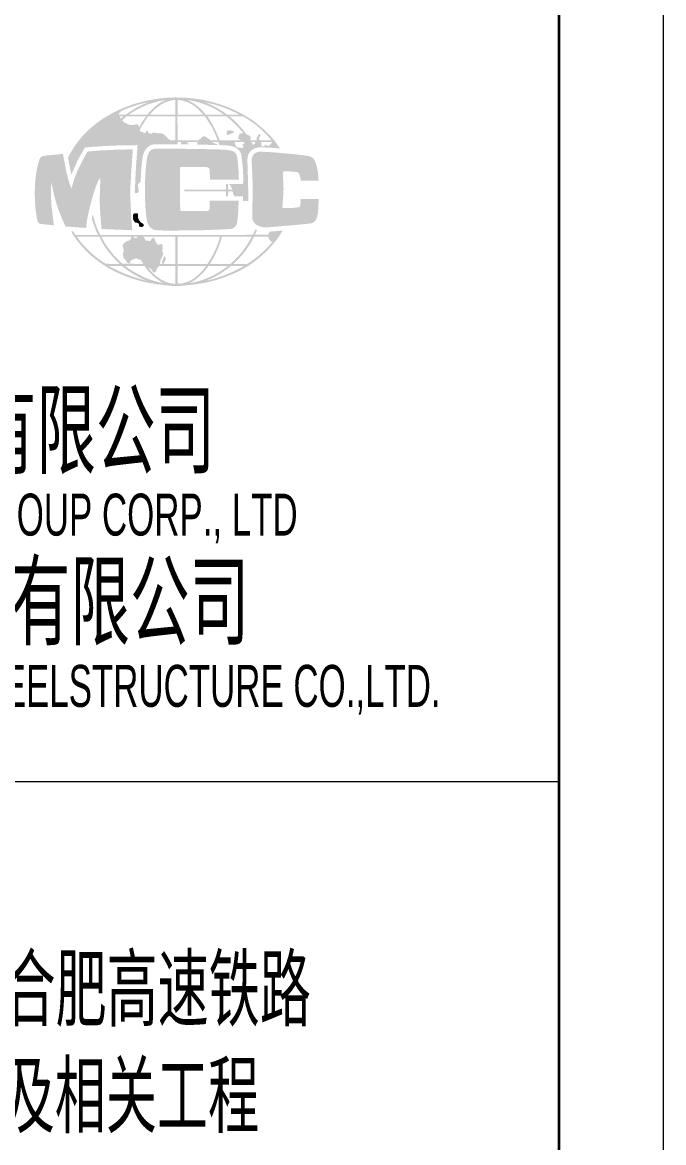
# Model space of a CAD drawing. Header units: millimetres. Extents: x 96 to 23960, y 200 to 17000.
# Drawn here: x 22737 to 23960, y 6149 to 8285 of the extents above; entities that cross this region are included whole.
import ezdxf

# ---------------------------------------------------------------- set-up
doc = ezdxf.new("R2010")
doc.units = ezdxf.units.MM
doc.linetypes.add('XKITLINE00', pattern=[0])
doc.layers.add('DrawingSheet', color=5, linetype='Continuous', lineweight=0)
doc.layers.add('OtherObjectType', color=1, linetype='Continuous', lineweight=0)
doc.styles.add('$TD_AUDIT_GENERATED_(14A)', font='ARIAL.TTF')

# ---------------------------------------------------------------- blocks, each defined once
blk = doc.blocks.new('*A5')
at = {"layer": 'DrawingSheet', "color": 5, "linetype": 'XKITLINE00', "lineweight": 0}
blk.add_line((23960, 200), (23960, 17000), dxfattribs=at)
blk = doc.blocks.new('*A7')
at = {"layer": 'OtherObjectType'}
for color, points in [(7, [(23077, 8115), (23076.1, 8115.9), (23075.2, 8116.8), (23074.3, 8117.7), (23073.4, 8118.6), (23072.4, 8119.5), (23071.4, 8120.4), (23070.5, 8121.2), (23069.5, 8122.1), (23068.5, 8122.9), (23066.6, 8124.5), (23065.7, 8125.2), (23064.7, 8125.9), (23063.8, 8126.6), (23062.8, 8127.3), (23061.9, 8127.9), (23060.9, 8128.5), (23059.9, 8129.1), (23058.8, 8129.7), (23057.8, 8130.3), (23056.8, 8130.8), (23055.7, 8131.3), (23054.7, 8131.8), (23053.6, 8132.3), (23052.6, 8132.8), (23051.5, 8133.2), (23050.4, 8133.6), (23049.3, 8134), (23048.2, 8134.4), (23047.1, 8134.8), (23045.9, 8135.1), (23044.8, 8135.4), (23043.7, 8135.7), (23042.5, 8135.9), (23041.4, 8136.2), (23040.3, 8136.4), (23039.1, 8136.6), (23038, 8136.7), (23036.8, 8136.9), (23035.6, 8137), (23034.5, 8137.1), (23033.3, 8137.1), (23111.2, 8120.4), (23113.4, 8119.1), (23115.5, 8117.8), (23117.5, 8116.5), (23119.6, 8115.1), (23121.7, 8113.7), (23123.7, 8112.2), (23125.7, 8110.8), (23127.7, 8109.3), (23151.2, 8109.3), (23158.1, 8105.8), (23132.6, 8105.9), (23133.9, 8104.7), (23135.3, 8103.6), (23136.6, 8102.4), (23137.9, 8101.2), (23139.2, 8100.1), (23140.4, 8098.9), (23141.7, 8097.7), (23143, 8096.5), (23144.2, 8095.2), (23145.5, 8094), (23146.7, 8092.8), (23147.9, 8091.5), (23149.2, 8090.3), (23150.4, 8089), (23151.6, 8087.7), (23152.8, 8086.4), (23154.4, 8084.6), (23155.9, 8082.8), (23157.5, 8081), (23159, 8079.1), (23160.5, 8077.2), (23162, 8075.3), (23163.5, 8073.4), (23164.9, 8071.5), (23160.1, 8056.8), (23141.2, 8056.8), (23143, 8053.9), (23144.2, 8050.2), (23145.3, 8048.4), (23146.7, 8047.2), (23148.9, 8046.7), (23153.4, 8046), (23146.3, 8045), (23142.9, 8046.9), (23138.9, 8048.5), (23133, 8050.1), (23127.1, 8050.6), (23122.9, 8050.9), (23117.5, 8051.1), (23112.9, 8051.2), (23111.1, 8056.8), (23099.5, 8056.8), (23100.3, 8056.1), (23101.8, 8055.3), (23103, 8054.8), (23104.4, 8054.3), (23110.1, 8051.8), (23111.7, 8051.3), (23101.9, 8051.5), (23070.9, 8052.1), (23070.9, 8054.3), (23071.1, 8055.8), (23071.5, 8056.8), (23050.7, 8056.8), (23052.2, 8055.7), (23053.9, 8054.1), (23054.9, 8052.5), (23037.9, 8052.6), (23038.8, 8053.3), (23039.4, 8054.3), (23040, 8056.8), (23033.3, 8056.8), (23033.4, 8052.6), (22991.9, 8052.6), (22988.4, 8052.5), (22985.2, 8052.1), (22982, 8051), (22979, 8049.2), (22975.5, 8046.3), (22972.9, 8043.5), (22970, 8039.2), (22967.4, 8032), (22966, 8023.5), (22964.5, 8010.7), (22963.4, 7995.4), (22962.9, 7980.7), (22960.3, 7979.1), (22958.6, 7977.6), (22957.4, 7975.9), (22957.7, 7972.1), (22958.6, 7968.8), (22959, 7965.1), (22958.8, 7961.7), (22958.1, 7960.5), (22956.4, 7959.9), (22954.5, 7959.5), (22953, 7959.1), (22951.6, 7960.7), (22954, 8010), (22957, 8051.1), (22960, 8084.8), (22965, 8094), (22968.1, 8099), (22972.7, 8105.5), (22972.9, 8105.8), (22970.1, 8105.9), (22962.2, 8105.8), (22954, 8105.9), (22940, 8105.8), (22935.8, 8105.8), (22934.7, 8109.2), (22936.8, 8110.8), (22941.2, 8114), (22945.3, 8116.7), (22950.6, 8120), (22956.3, 8123.4), (22961.8, 8126.2), (22966.5, 8128.4), (22973.8, 8131.4), (22978.2, 8133), (22974.7, 8132.3), (22970.4, 8131.4), (22965, 8130.1), (22956, 8127.6), (22946.1, 8124.4), (22939.9, 8122), (22935.5, 8120.4), (22929.3, 8117.8), (22926.3, 8120.5), (22937.2, 8124.9), (22945.8, 8128.1), (22955.8, 8131.3), (22963.9, 8133.4), (22972.5, 8135.5), (22980.8, 8137.2), (22992, 8139.1), (23001.9, 8140.4), (23013.4, 8141.4), (23021, 8141.9), (23029, 8142), (23036.4, 8141.9), (23045, 8141.8), (23056.4, 8140.9), (23065.2, 8139.9), (23074.4, 8138.6), (23081.6, 8137.4), (23084.5, 8133), (23086.2, 8132.4), (23088, 8131.7), (23089.7, 8131.1), (23091.4, 8130.4), (23093.1, 8129.7), (23094.8, 8128.9), (23096.5, 8128.2), (23098.2, 8127.4), (23099.8, 8126.6), (23101.5, 8125.8), (23103.2, 8124.9), (23104.8, 8124.1), (23106.4, 8123.2), (23108, 8122.3), (23109.6, 8121.4), (23111.2, 8120.4), (23090.4, 8105.8), (23091.6, 8104), (23092.8, 8102.1), (23094, 8100.2), (23095.1, 8098.3), (23096.3, 8096.3), (23097.4, 8094.4), (23098.5, 8092.5), (23099.6, 8090.5), (23100.6, 8088.6), (23101.7, 8086.6), (23102.7, 8084.6), (23103.8, 8082.6), (23104.8, 8080.7), (23105.7, 8078.6), (23106.7, 8076.6), (23107.6, 8074.6), (23108.4, 8072.8), (23109.2, 8071), (23110, 8069.3), (23110.7, 8067.5), (23111.5, 8065.7), (23112.2, 8063.9), (23112.9, 8062.1), (23113.6, 8060.2), (23119, 8060.3), (23132.7, 8060.3), (23143.9, 8060.3), (23146.8, 8060.3), (23149.3, 8060.3), (23151.8, 8060.3), (23154.3, 8060.3), (23151.4, 8061.9), (23149.9, 8063.2), (23148.8, 8065.3), (23149.2, 8066.9), (23150.1, 8068.9), (23150.6, 8070.7), (23151.4, 8072.1), (23152.5, 8073.2), (23154, 8073.8), (23155.4, 8074), (23158.8, 8073.5), (23157.3, 8075.3), (23155.9, 8077.1), (23154.5, 8078.8), (23153, 8080.5), (23151.5, 8082.2), (23150, 8083.9), (23148.5, 8085.5), (23146.9, 8087.2), (23145.7, 8088.4), (23144.5, 8089.7), (23143.3, 8090.9), (23142, 8092.1), (23140.8, 8093.3), (23139.5, 8094.5), (23138.2, 8095.7), (23137, 8096.9), (23135.7, 8098.1), (23134.4, 8099.2), (23133.1, 8100.4), (23131.7, 8101.5), (23130.4, 8102.6), (23129.1, 8103.7), (23127.7, 8104.8), (23126.4, 8105.9), (23090.4, 8105.8), (23126.6, 8075.6), (23126.9, 8076.5), (23127.5, 8077.7), (23128.3, 8078.5), (23129.6, 8079.2), (23130.7, 8079.4), (23132.9, 8079.4), (23136, 8078.7), (23138.4, 8078.1), (23140, 8077.4), (23140.9, 8076.7), (23141.1, 8076.1), (23140.6, 8075.3), (23137.4, 8073.7), (23134.5, 8072.4), (23131.7, 8071.5), (23127.9, 8070.5), (23127.3, 8071.9), (23126.5, 8074.6), (23126.6, 8075.6), (23090.4, 8105.8), (23111.2, 8120.4), (23010.8, 8137.1), (23004.3, 8136.2), (22997.1, 8134.8), (22985.5, 8131.6), (22977.3, 8128.7), (22967.1, 8124.5), (22961.2, 8121.6), (22954.5, 8118.1), (22949.6, 8115.2), (22944.9, 8112.2), (22941, 8109.3), (22975.7, 8109.4), (22978.7, 8113.1), (22982.6, 8117.4), (22987.7, 8122.5), (22994.8, 8128.3), (23000.8, 8132.3), (23006.7, 8135.4), (23010.8, 8137.1), (23111.2, 8120.4), (23051.6, 8137.1), (23052.4, 8136.8), (23053.9, 8136.1), (23055.5, 8135.4), (23057, 8134.7), (23058.4, 8133.9), (23059.9, 8133.1), (23061.4, 8132.3), (23062.8, 8131.4), (23064.2, 8130.5), (23065.6, 8129.6), (23067, 8128.7), (23068.4, 8127.7), (23069.7, 8126.7), (23071, 8125.7), (23072.3, 8124.6), (23073.6, 8123.5), (23075.1, 8122.2), (23076, 8121.4), (23076.8, 8120.6), (23077.7, 8119.7), (23078.5, 8118.9), (23079.3, 8118.1), (23080.1, 8117.2), (23081, 8116.4), (23081.8, 8115.5), (23082.5, 8114.6), (23083.3, 8113.7), (23084.1, 8112.9), (23084.8, 8112), (23085.6, 8111), (23086.3, 8110.1), (23087, 8109.2), (23121.8, 8109.2), (23120.5, 8110.1), (23119.2, 8111), (23117.9, 8111.9), (23116.7, 8112.8), (23115.4, 8113.6), (23114.1, 8114.5), (23112.7, 8115.3), (23110.3, 8116.7), (23108.1, 8118), (23105.9, 8119.3), (23103.7, 8120.5), (23101.4, 8121.6), (23099.1, 8122.8), (23096.8, 8123.9), (23094.5, 8124.9), (23092.2, 8125.9), (23089.9, 8126.9), (23087.5, 8127.9), (23085.1, 8128.8), (23082.8, 8129.6), (23080.4, 8130.5), (23077.9, 8131.2), (23075.5, 8132), (23072.9, 8132.7), (23071.5, 8133.1), (23070.1, 8133.5), (23068.7, 8133.9), (23067.3, 8134.2), (23065.9, 8134.5), (23064.5, 8134.9), (23063.1, 8135.2), (23061.6, 8135.5), (23060.2, 8135.7), (23058.8, 8136), (23057.4, 8136.3), (23055.9, 8136.5), (23054.5, 8136.7), (23053.1, 8136.9), (23051.6, 8137.1), (23111.2, 8120.4), (23029.1, 8105.8), (22976.9, 8105.8), (22971.2, 8097.2), (22965.8, 8088.7), (22963.8, 8085.2), (22961.2, 8079.9), (22961.7, 8078.5), (22963, 8076.8), (22965.6, 8076.3), (22969.8, 8074.6), (22971.9, 8074.3), (22973, 8075.4), (22973.1, 8077.7), (22973.9, 8078.7), (22974.9, 8078.6), (22976.2, 8077.8), (22977.8, 8075), (22978.4, 8074.2), (22979.8, 8073.4), (22981.4, 8073.2), (22983.4, 8073.3), (22984.4, 8073.7), (22985.1, 8074.3), (22986.8, 8075.2), (22989.1, 8075), (22992.5, 8074.2), (22995, 8073.8), (22999.9, 8073.6), (23003.7, 8073.2), (23005.6, 8072.6), (23008, 8071), (23011.2, 8067.3), (23012.9, 8065.6), (23015, 8063.7), (23016.6, 8062.3), (23018.7, 8061), (23020.4, 8060.3), (23029.2, 8060.3), (23029.1, 8105.8), (23111.2, 8120.4), (23033.1, 8105.9), (23033.2, 8060.4), (23073.6, 8060.3), (23074.4, 8061.9), (23075.3, 8062.8), (23077.9, 8062.9), (23078.3, 8064.7), (23078.8, 8065.4), (23080.3, 8066.7), (23081.3, 8067.2), (23083.1, 8067.9), (23085, 8068), (23087.4, 8066.7), (23090.9, 8064.3), (23092.5, 8063.4), (23094.1, 8062.1), (23095.4, 8061), (23096.1, 8060.2), (23109.7, 8060.2), (23109.1, 8061.8), (23108.5, 8063.3), (23107.9, 8064.9), (23107.3, 8066.5), (23106.6, 8068), (23106, 8069.6), (23105.3, 8071.1), (23104.7, 8072.6), (23104, 8074.2), (23103.3, 8075.7), (23102.6, 8077.2), (23101.9, 8078.8), (23101.2, 8080.3), (23100.5, 8081.8), (23099.7, 8083.3), (23099, 8084.8), (23097.4, 8087.5), (23095.8, 8090.1), (23094.1, 8092.8), (23092.4, 8095.4), (23090.7, 8098.1), (23089, 8100.7), (23087.3, 8103.3), (23085.5, 8105.9), (23033.1, 8105.9), (23111.2, 8120.4), (23029.2, 8109.3), (23029.3, 8137.2), (23025.6, 8136.9), (23021.5, 8136.3), (23016.9, 8135.2), (23010.5, 8133), (23002.9, 8129.1), (22996.7, 8125), (22991.4, 8120.8), (22984, 8113.5), (22980.4, 8109.3), (23029.2, 8109.3), (23111.2, 8120.4), (23033.3, 8137.1), (23033.3, 8109.3), (23082.2, 8109.2), (23081.4, 8110.2), (23080.5, 8111.2), (23079.7, 8112.1), (23078.8, 8113.1), (23077.9, 8114)]), (5, [(22776.4, 8030.2), (22783.3, 8031.3), (22814.7, 8034.5), (22820, 8005.7), (22824.9, 7984.9), (22830.9, 7968), (22836.1, 7985.9), (22842.6, 8002.6), (22850.5, 8018.7), (22861.3, 8038.9), (22887.4, 8041), (22911.8, 8042.2), (22947.9, 8043.1), (22945.1, 8003.9), (22943.5, 7974.1), (22943.1, 7951.9), (22944.6, 7921.6), (22945.7, 7903.2), (22946.8, 7888.9), (22888.3, 7891.2), (22887, 7905.4), (22885.8, 7923.7), (22884.9, 7940.3), (22885, 7955.1), (22885.3, 7964.7), (22886, 7986.1), (22886, 7988.9), (22885.2, 7988), (22884.3, 7986.7), (22883.1, 7984.7), (22881.4, 7981.6), (22879.3, 7976.9), (22877, 7970.9), (22873.1, 7959.3), (22870, 7948.5), (22866.7, 7936), (22864.2, 7925.3), (22861.2, 7911), (22859.5, 7900.3), (22858.8, 7893.1), (22819.5, 7896.1), (22813.3, 7910), (22807.4, 7924.9), (22803.1, 7937.1), (22800.3, 7946.7), (22798, 7955.5), (22795.5, 7966.3), (22792.5, 7981.2), (22791.8, 7961.5), (22792, 7950.3), (22792.8, 7937.6), (22794.7, 7919.6), (22797.4, 7898.1), (22784.9, 7899.5), (22778.1, 7900.2), (22771.5, 7900.9), (22769.9, 7901.7), (22769.1, 7902.4), (22767.8, 7903.7), (22766.5, 7905.6), (22764.5, 7914.9), (22763, 7924.9), (22761.9, 7934.5), (22761.3, 7946.6), (22761, 7955.9), (22761.1, 7964.8), (22761.2, 7969.8), (22761.5, 7976.3), (22761.9, 7982.1), (22762.5, 7988.1), (22762.9, 7991.3), (22763.6, 7997), (22764.3, 8001.3), (22765, 8005), (22766.3, 8011), (22767.1, 8014.5), (22768.1, 8018), (22769.8, 8023.7), (22771.7, 8027.3), (22774, 8029.1)]), (5, [(23094.8, 7994.9), (23094.6, 8000.9), (23094.3, 8004.2), (23093.9, 8005.5), (23093.2, 8006.6), (23092.4, 8007.5), (23091.3, 8008.3), (23090, 8008.8), (23088.4, 8009.2), (23086.4, 8009.3), (23072.2, 8009.3), (23038.3, 8009.3), (23037.8, 7999.1), (23037.6, 7956.6), (23037.9, 7941.2), (23038.5, 7925.8), (23046.3, 7925.7), (23059.5, 7925.6), (23080, 7925.6), (23087.6, 7925.7), (23091.5, 7925.9), (23093.1, 7927), (23094, 7928.5), (23094.5, 7934.8), (23094.6, 7945.2), (23149.7, 7945.3), (23149, 7925.7), (23148.1, 7914.2), (23147.3, 7906.6), (23146.2, 7900.3), (23144.4, 7897), (23141.9, 7894.3), (23138.5, 7892.2), (23135, 7891.2), (23109.8, 7890), (23080.2, 7888.9), (23056.3, 7888.6), (23015.1, 7888.1), (22992.2, 7888.7), (22986.9, 7890.3), (22983.4, 7892.4), (22980, 7895.5), (22978, 7898.5), (22976.2, 7901.8), (22975, 7906.5), (22973.2, 7919.2), (22971.8, 7935), (22971, 7953.6), (22971, 7973.4), (22971.8, 7992.1), (22972.2, 8000.6), (22972.8, 8008), (22973.8, 8017.6), (22974.6, 8023.7), (22975.1, 8026.5), (22975.9, 8030.2), (22976.6, 8032.7), (22977.5, 8035.1), (22978.8, 8037.4), (22980.3, 8039.4), (22982, 8041.1), (22984.1, 8042.4), (22986.5, 8043.5), (22989.5, 8044.2), (23012.3, 8044.3), (23041.4, 8044.2), (23072.3, 8043.7), (23102.5, 8043.2), (23123.2, 8042.5), (23131.2, 8041.8), (23137, 8040.2), (23140.4, 8038.5), (23143.1, 8036.6), (23145.4, 8033.8), (23146.7, 8030.6), (23148.8, 8011.8), (23150, 7994.6), (23150.1, 7985.6), (23116.3, 7985.6), (23094.9, 7985.6)]), (7, [(23166.9, 8007.4), (23168.4, 7947.8), (23168, 7944.9), (23158.2, 7977.2), (23158.6, 7986.6), (23158.4, 7994.8), (23157.8, 8004.6), (23157.4, 8010.4), (23156.7, 8018), (23155, 8031.6), (23166.9, 8029.3), (23166.3, 8021.2)]), (5, [(23266.8, 7992), (23265.6, 7995.3), (23264, 7997.8), (23263, 7998.9), (23261.5, 7999.6), (23260.1, 7999.9), (23254.3, 8000.5), (23246.2, 8001), (23237.5, 8001.1), (23235.4, 8000.8), (23234.5, 7999.9), (23233.8, 7998.6), (23234.9, 7980.8), (23235.3, 7967.3), (23234.9, 7956.3), (23233.4, 7936.4), (23233.2, 7932.6), (23233.6, 7931.5), (23235.4, 7931.1), (23237.4, 7931.2), (23253.1, 7931.5), (23263.1, 7932.5), (23265.7, 7933.6), (23266.8, 7934.9), (23267.3, 7936.3), (23267.6, 7938.8), (23268.1, 7948.3), (23302.1, 7948.2), (23302, 7938.1), (23301.6, 7930.1), (23300.7, 7920.9), (23299.8, 7916.6), (23298.2, 7911.3), (23295.6, 7906.6), (23292.7, 7904.2), (23289.3, 7902.1), (23265.4, 7899.5), (23209.9, 7894.8), (23199, 7894.2), (23195.5, 7894.5), (23190.3, 7896.1), (23183.9, 7899), (23180, 7902.3), (23176.9, 7906.5), (23175.9, 7909.6), (23175.6, 7913), (23176.2, 7945.4), (23176.4, 7973.2), (23176, 7990.9), (23175.2, 8007.2), (23174.6, 8018.9), (23174.7, 8025.2), (23175.7, 8029.1), (23177, 8031.8), (23179.1, 8034.2), (23181.8, 8036.2), (23184.7, 8037.5), (23187.8, 8038.3), (23191.2, 8038.6), (23195.7, 8038.5), (23213.4, 8037.6), (23237.2, 8035.5), (23258.6, 8033.6), (23272.8, 8031.8), (23283.5, 8030.3), (23289.2, 8028.1), (23293.2, 8024.6), (23296.9, 8016.6), (23298.8, 8010.6), (23300.6, 8000.8), (23301.4, 7993.6), (23301.8, 7988.3), (23302, 7983), (23268.1, 7983.7), (23267.8, 7986.4)]), (7, [(23125.8, 7966.3), (23125.6, 7977.2), (23129.4, 7977.2), (23129.8, 7966.3), (23129.7, 7953.6), (23125.7, 7953.5), (23125.8, 7962.9), (23046, 7963), (23046, 7966.3)]), (7, [(23129.8, 7962.8), (23129.8, 7966.3), (23137.5, 7966.3), (23137.4, 7967.4), (23137.2, 7968.3), (23135.4, 7971.2), (23134.6, 7973), (23133.2, 7974.8), (23132.3, 7975.6), (23131.2, 7976.4), (23129.7, 7977.2), (23132.5, 7977.2), (23158.2, 7977.2), (23168, 7944.9), (23162.9, 7944.7), (23158.2, 7944.6), (23158.3, 7953.7), (23142.3, 7953.5), (23140.5, 7955.6), (23139.7, 7956.8), (23139, 7958.2), (23138.9, 7960.2), (23138.5, 7962.8)]), (7, [(22881.6, 7879.8), (22881.1, 7881.3), (22879.1, 7885.2), (22876.4, 7891.4), (22874.7, 7896.5), (22872.8, 7901.8), (22870.6, 7908.8), (22870.1, 7910.4), (22870.1, 7912.1), (22870.9, 7917.2), (22871.4, 7917.7), (22872.2, 7917.4), (22872.8, 7915), (22873.4, 7912.5), (22874.1, 7910.1), (22874.8, 7907.7), (22875.5, 7905.3), (22876.2, 7902.9), (22877, 7900.5), (22877.9, 7898.2), (22878.7, 7895.8), (22879.7, 7893.5), (22880.6, 7891.1), (22881.6, 7888.8), (22882.6, 7886.5), (22883.7, 7884.3), (22884.7, 7882), (22885.9, 7879.8), (22888, 7876.4), (22888.9, 7874.6), (22889.8, 7872.8), (22890.8, 7871), (22891.8, 7869.2), (22892.8, 7867.4), (22893.8, 7865.6), (22894.9, 7863.9), (22896, 7862.2), (22897.1, 7860.5), (22898.3, 7858.8), (22899.4, 7857.1), (22900.6, 7855.4), (22901.8, 7853.8), (22903.1, 7852.2), (22904.3, 7850.6), (22905.6, 7849), (22923.6, 7824.4), (22922.5, 7825.3), (22921.4, 7826.2), (22920.4, 7827.2), (22919.4, 7828.1), (22918.3, 7829.1), (22917.3, 7830), (22916.3, 7831), (22915.3, 7832), (22914.3, 7833), (22913.4, 7834), (22912.4, 7835.1), (22911.5, 7836.1), (22910.6, 7837.2), (22909.6, 7838.2), (22908.7, 7839.3), (22907.8, 7840.4), (22906.9, 7841.4), (22906, 7842.4), (22905.2, 7843.4), (22904.3, 7844.5), (22903.4, 7845.5), (22902.6, 7846.6), (22901.7, 7847.6), (22900.9, 7848.7), (22900.1, 7849.7), (22899.2, 7850.8), (22898.4, 7851.9), (22897.7, 7853), (22896.9, 7854.1), (22896.1, 7855.2), (22895.3, 7856.4), (22894.6, 7857.5), (22893.9, 7858.6), (22893.1, 7859.8), (22892.4, 7860.9), (22891.7, 7862.1), (22891, 7863.2), (22890.3, 7864.4), (22889.7, 7865.6), (22889, 7866.8), (22888.4, 7868), (22887.7, 7869.2), (22887.1, 7870.4), (22886.5, 7871.6), (22885.9, 7872.8), (22885.3, 7874), (22884.8, 7875.2), (22884.2, 7876.5), (22841.4, 7876.3), (22842.8, 7874.3), (22844.3, 7872.2), (22845.8, 7870.2), (22847.3, 7868.2), (22848.9, 7866.2), (22850.5, 7864.3), (22852.1, 7862.4), (22853.8, 7860.5), (22855.5, 7858.6), (22857.2, 7856.7), (22858.9, 7854.9), (22860.7, 7853.1), (22862.5, 7851.4), (22864.3, 7849.6), (22866.1, 7847.9), (22868, 7846.3), (22869.7, 7844.8), (22871.3, 7843.3), (22873, 7841.8), (22874.7, 7840.4), (22876.5, 7838.9), (22878.2, 7837.5), (22880, 7836.2), (22881.7, 7834.8), (22883.5, 7833.5), (22885.4, 7832.2), (22887.2, 7830.9), (22889, 7829.7), (22890.9, 7828.4), (22892.8, 7827.2), (22894.7, 7826), (22896.6, 7824.9), (22879, 7832), (22878, 7832.7), (22876, 7834.2), (22874.1, 7835.8), (22872.2, 7837.3), (22870.3, 7838.9), (22868.5, 7840.5), (22866.6, 7842.2), (22864.8, 7843.8), (22863, 7845.5), (22861.2, 7847.3), (22859.3, 7849.1), (22857.5, 7850.9), (22855.8, 7852.8), (22854, 7854.7), (22852.3, 7856.6), (22850.6, 7858.5), (22848.2, 7861.2), (22846.7, 7863), (22845.2, 7864.8), (22843.8, 7866.6), (22842.3, 7868.4), (22840.9, 7870.3), (22839.6, 7872.2), (22838.3, 7874.1), (22837.2, 7875.6), (22836.1, 7877.1), (22835.1, 7878.7), (22834.1, 7880.2), (22833.2, 7881.8), (22832.2, 7883.4), (22831.3, 7885), (22830.4, 7886.6), (22830.5, 7886.8), (22834.1, 7886.5), (22834.7, 7885.9), (22838.8, 7879.9)]), (7, [(22951.7, 7921), (22953.4, 7921.3), (22956.3, 7921.3), (22957, 7921), (22957.5, 7920.2), (22957.7, 7918.2), (22957.9, 7916.3), (22957.9, 7913.2), (22958.3, 7911.6), (22959.4, 7908.9), (22962.8, 7904.1), (22964.5, 7902.9), (22966.3, 7902.1), (22968, 7900.6), (22969, 7898.7), (22968.4, 7897), (22967.6, 7896.1), (22966.6, 7895.5), (22965.5, 7895.2), (22963.7, 7895.2), (22961.5, 7895.5), (22960.2, 7896.1), (22959.6, 7896.9), (22959.4, 7897.9), (22959.5, 7900.6), (22959.1, 7901.4), (22958.5, 7902.2), (22955.7, 7903.1), (22953.8, 7903.3), (22952.4, 7903.7), (22951.1, 7905.3), (22949.9, 7906.9), (22949.1, 7908.2), (22948.6, 7909.9), (22948.4, 7912.1), (22948.1, 7914.4), (22948, 7916.7), (22948.4, 7918.3), (22949.1, 7919.6), (22950.5, 7920.6)]), (7, [(23109.9, 7863.1), (23110.5, 7864.8), (23111.1, 7866.4), (23111.6, 7868.1), (23112.2, 7869.8), (23112.7, 7871.5), (23113.2, 7873.2), (23113.6, 7874.9), (23114.1, 7876.6), (23033.2, 7876.3), (23033.3, 7824.7), (23090.2, 7824.7), (23217.1, 7864.5), (23216.3, 7863.4), (23214.5, 7861.3), (23212.7, 7859.2), (23210.8, 7857.2), (23208.9, 7855.1), (23207, 7853.1), (23205.1, 7851.1), (23203.2, 7849.2), (23201.2, 7847.2), (23199.2, 7845.3), (23197.2, 7843.5), (23195.2, 7841.6), (23193.1, 7839.8), (23191, 7838), (23188.9, 7836.2), (23186.8, 7834.4), (23184.5, 7832.6), (23183.2, 7831.6), (23182, 7830.7), (23180.7, 7829.7), (23179.4, 7828.8), (23178.2, 7827.8), (23176.9, 7826.9), (23175.6, 7826), (23174.3, 7825.1), (23173, 7824.2), (23171.7, 7823.3), (23170.4, 7822.5), (23169.1, 7821.6), (23167.8, 7820.8), (23166.4, 7819.9), (23165.1, 7819.1), (23163.7, 7818.3), (23162.4, 7817.5), (23161, 7816.7), (23159.7, 7815.9), (23158.3, 7815.1), (23156.9, 7814.4), (23155.5, 7813.6), (23154.1, 7812.9), (23152.8, 7812.2), (23151.4, 7811.4), (23149.9, 7810.7), (23148.5, 7810), (23147.1, 7809.4), (23145.7, 7808.7), (23144.3, 7808), (23142.8, 7807.4), (23140.5, 7806.4), (23138.2, 7805.4), (23135.9, 7804.4), (23133.6, 7803.5), (23131.3, 7802.5), (23128.9, 7801.6), (23126.6, 7800.7), (23124.2, 7799.8), (23121.4, 7798.8), (23118.6, 7797.8), (23115.8, 7796.8), (23112.9, 7795.9), (23110.1, 7795), (23107.2, 7794.1), (23104.3, 7793.3), (23101.4, 7792.5), (23098.5, 7791.7), (23095.6, 7791), (23092.7, 7790.3), (23089.8, 7789.7), (23086.8, 7789.1), (23083.9, 7788.5), (23080.9, 7788), (23078, 7787.5), (23076.6, 7787.2), (23075.1, 7786.9), (23073.7, 7786.7), (23072.2, 7786.4), (23070.7, 7786.2), (23069.3, 7786), (23067.8, 7785.8), (23066.4, 7785.6), (23064.9, 7785.4), (23063.4, 7785.2), (23062, 7785.1), (23060.5, 7784.9), (23059, 7784.8), (23057.6, 7784.7), (23056.1, 7784.6), (23054.6, 7784.5), (23052.5, 7784.1), (23050.4, 7783.8), (23048.3, 7783.5), (23046.2, 7783.2), (23044.1, 7783), (23042, 7782.9), (23039.9, 7782.8), (23037.7, 7782.7), (23035.9, 7782.6), (23034, 7782.6), (23032.1, 7782.5), (23030.2, 7782.5), (23028.3, 7782.5), (23026.5, 7782.6), (23024.6, 7782.7), (23022.7, 7782.8), (23020.8, 7782.9), (23018.9, 7783), (23017.1, 7783.2), (23015.2, 7783.4), (23013.3, 7783.7), (23011.5, 7783.9), (23009.6, 7784.2), (23007.7, 7784.5), (23029.2, 7787.2), (23029.2, 7820.6), (22997.8, 7820.6), (22999.6, 7824.7), (23004, 7824.7), (23003.7, 7828.3), (23004, 7829.8), (23004.6, 7831.3), (23005.9, 7833.6), (23006.5, 7835.3), (23006.9, 7836.9), (23007.4, 7838.3), (23007.9, 7839.2), (23008.3, 7839.6), (23008.8, 7839.5), (23009.4, 7838.6), (23010.1, 7836.7), (23011, 7835.3), (23011, 7834.4), (23010.7, 7833.3), (23009.7, 7831.2), (23008.2, 7829.3), (23007.2, 7827.1), (23006.5, 7824.7), (23029.3, 7824.7), (23029.2, 7876.5), (22968, 7876.5), (22967.7, 7876.9), (22959.1, 7876.5), (22888, 7876.4), (22885.9, 7879.8), (23176.8, 7880.1), (23181.8, 7890.7), (23184.7, 7888.7), (23180.7, 7880.2), (23205.5, 7880.1), (23209.3, 7886.3), (23233.3, 7888.1), (23232.5, 7886.5), (23231.6, 7884.9), (23230.7, 7883.4), (23229.8, 7881.8), (23228.8, 7880.3), (23227.9, 7878.8), (23226.9, 7877.3), (23225.9, 7875.8), (23224.8, 7874.4), (23223.8, 7872.9), (23222.7, 7871.5), (23221.7, 7870), (23220.6, 7868.6), (23219.4, 7867.2), (23218.3, 7865.8), (23217.1, 7864.5), (23135.3, 7820.7), (23133.9, 7819.6), (23132.6, 7818.5), (23131.2, 7817.5), (23129.9, 7816.4), (23128.5, 7815.4), (23127.1, 7814.4), (23125.7, 7813.4), (23124.3, 7812.4), (23122.9, 7811.4), (23121.5, 7810.4), (23120.1, 7809.5), (23118.6, 7808.5), (23117.2, 7807.6), (23115.7, 7806.7), (23114.3, 7805.8), (23112.8, 7804.9), (23111.3, 7804), (23109.8, 7803.2), (23108.4, 7802.3), (23106.9, 7801.5), (23105.3, 7800.7), (23103.8, 7799.9), (23102.3, 7799.1), (23100.8, 7798.3), (23099.2, 7797.6), (23097.7, 7796.8), (23096.2, 7796.1), (23094.6, 7795.4), (23093, 7794.7), (23091.5, 7794), (23089.9, 7793.3), (23088.3, 7792.6), (23090.7, 7793.2), (23093, 7793.8), (23095.3, 7794.4), (23097.7, 7795), (23100, 7795.6), (23102.3, 7796.3), (23104.6, 7797), (23106.9, 7797.7), (23109.2, 7798.4), (23111.5, 7799.2), (23113.8, 7799.9), (23116.1, 7800.7), (23118.3, 7801.5), (23120.6, 7802.3), (23122.8, 7803.2), (23125.1, 7804), (23127.3, 7804.9), (23129.6, 7805.8), (23131.8, 7806.8), (23134, 7807.7), (23136.2, 7808.7), (23138.4, 7809.7), (23140.6, 7810.7), (23142.8, 7811.7), (23145, 7812.7), (23147.1, 7813.8), (23149.3, 7814.9), (23151.4, 7816), (23153.6, 7817.1), (23155.7, 7818.2), (23157.8, 7819.4), (23159.9, 7820.6), (23135.3, 7820.7), (23217.1, 7864.5), (23087.5, 7820.6), (23033.4, 7820.6), (23033.3, 7787.2), (23039.9, 7787.2), (23041, 7787.4), (23042.2, 7787.6), (23043.3, 7787.9), (23044.5, 7788.1), (23045.6, 7788.4), (23046.7, 7788.7), (23047.8, 7789.1), (23048.9, 7789.4), (23050, 7789.8), (23051.1, 7790.2), (23052.2, 7790.6), (23053.3, 7791), (23054.3, 7791.5), (23055.4, 7791.9), (23056.4, 7792.4), (23057.5, 7792.9), (23058.5, 7793.5), (23059.5, 7794), (23060.5, 7794.6), (23061.5, 7795.2), (23062.5, 7795.8), (23063.5, 7796.5), (23064.5, 7797.1), (23065.4, 7797.8), (23066.4, 7798.5), (23067.3, 7799.2), (23068.2, 7799.9), (23069.1, 7800.6), (23070, 7801.4), (23070.9, 7802.2), (23071.7, 7803), (23072.5, 7803.8), (23073.6, 7804.7), (23074.6, 7805.7), (23075.6, 7806.7), (23076.6, 7807.6), (23077.6, 7808.6), (23078.6, 7809.7), (23079.6, 7810.7), (23080.5, 7811.7), (23081.4, 7812.8), (23082.3, 7813.9), (23083.2, 7815), (23084.1, 7816.1), (23085, 7817.2), (23085.8, 7818.3), (23086.7, 7819.4), (23087.5, 7820.6), (23217.1, 7864.5), (23129.1, 7820.6), (23092.2, 7820.7), (23091.3, 7819.3), (23090.3, 7818), (23089.3, 7816.6), (23088.3, 7815.3), (23087.2, 7814), (23086.2, 7812.7), (23085.1, 7811.4), (23084, 7810.2), (23082.9, 7809), (23081.8, 7807.7), (23080.6, 7806.5), (23079.5, 7805.4), (23078.3, 7804.2), (23077.1, 7803.1), (23075.8, 7802), (23074.6, 7800.9), (23073.5, 7799.9), (23072.5, 7799), (23071.4, 7798.1), (23070.3, 7797.2), (23069.2, 7796.3), (23068.1, 7795.4), (23067, 7794.6), (23065.9, 7793.8), (23064.7, 7793), (23063.5, 7792.2), (23062.4, 7791.4), (23061.2, 7790.7), (23059.9, 7790), (23058.7, 7789.3), (23057.5, 7788.7), (23056.2, 7788), (23057.6, 7788.2), (23059, 7788.5), (23060.3, 7788.7), (23061.7, 7789), (23063.1, 7789.3), (23064.4, 7789.6), (23065.8, 7789.9), (23067.1, 7790.2), (23068.5, 7790.6), (23069.8, 7790.9), (23071.2, 7791.3), (23072.5, 7791.6), (23073.9, 7792), (23075.2, 7792.4), (23076.5, 7792.8), (23077.8, 7793.2), (23079.2, 7793.6), (23080.5, 7794.1), (23081.8, 7794.5), (23083.1, 7795), (23084.4, 7795.5), (23085.7, 7796), (23087, 7796.5), (23088.3, 7797), (23089.6, 7797.5), (23090.9, 7798), (23092.2, 7798.6), (23093.4, 7799.2), (23094.7, 7799.7), (23096, 7800.3), (23097.2, 7800.9), (23100.5, 7802.5), (23102.5, 7803.5), (23104.5, 7804.5), (23106.5, 7805.6), (23108.5, 7806.7), (23110.4, 7807.8), (23112.4, 7809), (23114.3, 7810.2), (23116.2, 7811.4), (23118.1, 7812.6), (23120, 7813.9), (23121.8, 7815.2), (23123.7, 7816.5), (23125.5, 7817.9), (23127.3, 7819.2), (23129.1, 7820.6), (23217.1, 7864.5), (23117.7, 7876.4), (23117.3, 7874.7), (23116.8, 7872.9), (23116.3, 7871.2), (23115.8, 7869.5), (23115.3, 7867.8), (23114.7, 7866.1), (23114.1, 7864.4), (23113.6, 7862.8), (23113, 7861.1), (23112.3, 7859.4), (23111.7, 7857.7), (23111.1, 7856.1), (23110.4, 7854.4), (23109.7, 7852.8), (23109, 7851.1), (23108.3, 7849.5), (23107.6, 7847.9), (23106.8, 7846.3), (23106.1, 7844.7), (23105.3, 7843.1), (23104.5, 7841.5), (23103.7, 7839.9), (23102.9, 7838.3), (23102, 7836.8), (23101.2, 7835.2), (23100.3, 7833.6), (23099.4, 7832.1), (23098.5, 7830.6), (23097.6, 7829.1), (23096.6, 7827.5), (23095.7, 7826), (23094.7, 7824.6), (23166.1, 7824.7), (23167.8, 7825.8), (23169.5, 7826.8), (23171.1, 7827.9), (23172.8, 7829.1), (23174.4, 7830.2), (23176.1, 7831.3), (23177.7, 7832.5), (23179.3, 7833.7), (23180.9, 7834.9), (23182.5, 7836.1), (23184, 7837.3), (23185.6, 7838.6), (23187.1, 7839.8), (23188.7, 7841.1), (23190.2, 7842.4), (23191.7, 7843.7), (23193.2, 7845), (23194.7, 7846.3), (23196.2, 7847.7), (23197.6, 7849.1), (23199.1, 7850.4), (23200.5, 7851.8), (23201.9, 7853.2), (23203.3, 7854.7), (23204.7, 7856.1), (23206.1, 7857.5), (23207.4, 7859), (23208.8, 7860.5), (23210.1, 7862), (23211.5, 7863.5), (23212.8, 7865), (23214, 7866.5), (23211.2, 7868), (23209.7, 7869.2), (23208.2, 7870.9), (23207.9, 7871.9), (23205.7, 7876.3), (23178.9, 7876.4), (23178.7, 7876), (23177.8, 7874.2), (23176.8, 7872.3), (23175.9, 7870.5), (23174.9, 7868.7), (23173.9, 7867), (23172.9, 7865.2), (23171.9, 7863.4), (23170.8, 7861.7), (23169.7, 7860), (23168.6, 7858.2), (23167.5, 7856.5), (23166.3, 7854.9), (23165.2, 7853.2), (23164, 7851.5), (23162.8, 7849.9), (23161.5, 7848.3), (23160.3, 7846.7), (23159, 7845.1), (23157.7, 7843.5), (23156.4, 7841.9), (23155.1, 7840.4), (23153.7, 7838.9), (23152.4, 7837.4), (23151, 7835.9), (23149.6, 7834.4), (23148.2, 7832.9), (23146.7, 7831.5), (23145.2, 7830.1), (23143.8, 7828.7), (23142.3, 7827.3), (23140.8, 7826), (23139.2, 7824.6), (23133.8, 7824.6), (23135.4, 7826), (23136.9, 7827.3), (23138.5, 7828.7), (23140, 7830.1), (23141.5, 7831.6), (23142.9, 7833), (23144.4, 7834.5), (23145.8, 7835.9), (23147.3, 7837.4), (23148.7, 7839), (23150.1, 7840.5), (23151.4, 7842), (23152.8, 7843.6), (23154.1, 7845.2), (23155.4, 7846.8), (23156.7, 7848.4), (23158, 7850.1), (23159.2, 7851.7), (23160.4, 7853.4), (23161.6, 7855.1), (23162.8, 7856.8), (23164, 7858.5), (23165.1, 7860.2), (23166.3, 7862), (23167.4, 7863.7), (23168.4, 7865.5), (23169.5, 7867.3), (23170.5, 7869.1), (23171.5, 7870.9), (23172.5, 7872.7), (23173.5, 7874.5), (23174.4, 7876.4), (23117.7, 7876.4), (23217.1, 7864.5), (23090.2, 7824.7), (23091.3, 7826.2), (23092.3, 7827.7), (23093.3, 7829.3), (23094.2, 7830.8), (23095.2, 7832.4), (23096.1, 7833.9), (23097.1, 7835.5), (23098, 7837.1), (23098.8, 7838.7), (23099.7, 7840.3), (23100.6, 7841.9), (23101.4, 7843.5), (23102.2, 7845.2), (23103, 7846.8), (23103.8, 7848.4), (23104.5, 7850.1), (23105.3, 7851.7), (23106, 7853.3), (23106.7, 7854.9), (23107.4, 7856.5), (23108, 7858.2), (23108.7, 7859.8), (23109.3, 7861.5)]), (7, [(22991.1, 7867.3), (22992.4, 7865.3), (22993.5, 7863.5), (22994.6, 7862), (22995.8, 7861.5), (22997.1, 7861.3), (22999.6, 7861.7), (23001.7, 7862.6), (23003, 7862.4), (23003.8, 7861.6), (23004.6, 7859.6), (23004.8, 7857.4), (23004.7, 7853.9), (23004.4, 7851.6), (23004.3, 7849.5), (23004.5, 7847.3), (23005.5, 7845.1), (23006.2, 7842.9), (23005.9, 7842.1), (23004.8, 7840.5), (23003.1, 7836.7), (23000.3, 7830.3), (23000.3, 7828.7), (23000.1, 7826.7), (22999.6, 7824.7), (22997.8, 7820.6), (22995.6, 7818.1), (22993.9, 7815.2), (22993, 7813.3), (22993, 7811.7), (22992.7, 7810.6), (22991.9, 7809.7), (22990.8, 7809), (22989.2, 7808.5), (22987.6, 7808.7), (22986.5, 7809.3), (22985.8, 7810.2), (22984.3, 7812.7), (22983, 7814.8), (22981.7, 7816.1), (22980.8, 7816.5), (22978.8, 7816.5), (22967.6, 7824.7), (22963, 7832.7), (22962.3, 7832.9), (22960, 7832.8), (22958.5, 7833.2), (22956.2, 7834.7), (22955.2, 7835.1), (22954, 7835.1), (22953.1, 7834.9), (22951.8, 7834.3), (22950.1, 7833.7), (22945.9, 7832.2), (22944.6, 7831.4), (22943.7, 7830.3), (22942.3, 7826.7), (22941.7, 7826), (22941, 7825.8), (22940.5, 7825.8), (22938.5, 7826.9), (22937.1, 7826.9), (22936.1, 7828.1), (22935.7, 7828.9), (22935.1, 7831.7), (22934.7, 7832), (22933.5, 7832.3), (22932.8, 7832.9), (22932.5, 7834), (22931.4, 7834.6), (22930, 7835.7), (22929.8, 7837.2), (22930, 7838.1), (22929.8, 7840.1), (22928.7, 7841.9), (22928.4, 7843), (22928.7, 7843.9), (22929.2, 7845.4), (22930.1, 7846.4), (22930.8, 7847.7), (22930.8, 7848.6), (22930.5, 7851.6), (22929.4, 7856), (22928.5, 7858.4), (22928.4, 7859.2), (22928.7, 7860.2), (22930.1, 7862.6), (22930.6, 7863.4), (22931.7, 7864.5), (22934.3, 7866.7), (22937.5, 7868.2), (22938, 7868.7), (22939.4, 7869.1), (22940.7, 7869.1), (22941.7, 7869.4), (22942.7, 7870.1), (22943.2, 7870.7), (22944, 7872.2), (22944.3, 7873.9), (22944.3, 7875.4), (22944.8, 7876.3), (22948.8, 7876.3), (22949, 7876), (22949.3, 7875.5), (22949.7, 7875), (22950.2, 7874.6), (22950.7, 7874.3), (22951.3, 7874), (22951.9, 7873.9), (22952.5, 7873.8), (22953.5, 7873.9), (22954.1, 7874), (22954.7, 7874.2), (22955.3, 7874.5), (22955.8, 7874.8), (22956.3, 7875.3), (22956.7, 7875.8), (22957, 7876.4), (22959.1, 7876.5), (22968, 7876.5), (22968.9, 7875.1), (22970.7, 7872.9), (22971.7, 7870.7), (22972.4, 7869.5), (22973.2, 7868.9), (22976, 7869.1), (22978.2, 7868.6), (22980.6, 7868.2), (22981.4, 7868.5), (22982.9, 7870.8), (22984.1, 7872.8), (22985.4, 7874.3), (22987, 7874.4), (22988.2, 7874.2), (22989.3, 7872.9)]), (7, [(22981.6, 7812.2), (22980.5, 7813.5), (22980, 7814.1), (22978.9, 7815.5), (22977.9, 7816.8), (22967.6, 7824.7), (22970.1, 7820.6), (22933.5, 7820.6), (22927.2, 7820.5), (22902.7, 7820.6), (22904.8, 7819.4), (22906.9, 7818.2), (22909.1, 7817.1), (22911.2, 7815.9), (22913.3, 7814.8), (22915.5, 7813.7), (22917.7, 7812.7), (22919.8, 7811.6), (22922, 7810.6), (22924.2, 7809.6), (22926.4, 7808.6), (22928.7, 7807.7), (22930.9, 7806.7), (22933.1, 7805.8), (22935.4, 7804.9), (22937.6, 7804), (22939.9, 7803.2), (22942.1, 7802.4), (22944.3, 7801.6), (22946.6, 7800.8), (22948.8, 7800.1), (22951.1, 7799.3), (22953.3, 7798.6), (22955.6, 7797.9), (22957.8, 7797.2), (22960.1, 7796.5), (22962.4, 7795.8), (22964.7, 7795.2), (22967, 7794.5), (22969.2, 7793.9), (22971.5, 7793.3), (22973.8, 7792.7), (22978.8, 7788.4), (22977.2, 7788.7), (22975.7, 7789), (22974.1, 7789.3), (22972.5, 7789.7), (22970.9, 7790), (22969.3, 7790.4), (22967.7, 7790.8), (22966.1, 7791.1), (22964.6, 7791.5), (22963, 7791.9), (22961.4, 7792.4), (22959.9, 7792.8), (22958.3, 7793.2), (22956.8, 7793.7), (22955.2, 7794.1), (22953.6, 7794.6), (22951.9, 7795.1), (22950.1, 7795.7), (22948.4, 7796.2), (22946.6, 7796.8), (22944.9, 7797.3), (22943.1, 7797.9), (22941.4, 7798.5), (22939.7, 7799.2), (22937.9, 7799.8), (22936.2, 7800.4), (22934.5, 7801.1), (22932.8, 7801.8), (22931.1, 7802.5), (22929.4, 7803.2), (22927.7, 7803.9), (22926, 7804.6), (22924.4, 7805.3), (22922.7, 7806.1), (22921.1, 7806.8), (22919.4, 7807.5), (22917.8, 7808.3), (22916.2, 7809.1), (22914.6, 7809.9), (22912.9, 7810.7), (22911.3, 7811.5), (22909.7, 7812.3), (22908.2, 7813.1), (22906.6, 7814), (22905, 7814.9), (22903.4, 7815.7), (22901.9, 7816.6), (22900.3, 7817.5), (22898.9, 7818.4), (22897.5, 7819.2), (22896.2, 7820.1), (22894.8, 7820.9), (22893.4, 7821.8), (22892.1, 7822.7), (22890.7, 7823.5), (22889.4, 7824.4), (22888.1, 7825.3), (22886.8, 7826.3), (22885.4, 7827.2), (22884.1, 7828.1), (22882.8, 7829.1), (22881.5, 7830), (22880.2, 7831), (22879, 7832), (22896.6, 7824.9), (22923.6, 7824.4), (22905.6, 7849), (22906.8, 7847.3), (22908.1, 7845.7), (22909.4, 7844.1), (22910.8, 7842.4), (22912.1, 7840.9), (22913.5, 7839.3), (22914.9, 7837.8), (22916.3, 7836.2), (22917.7, 7834.7), (22919.2, 7833.3), (22920.7, 7831.8), (22922.2, 7830.4), (22923.8, 7829), (22925.3, 7827.6), (22926.9, 7826.2), (22928.5, 7824.9), (22967.6, 7824.7), (22977.9, 7816.8), (22978.8, 7816.5), (22967.6, 7824.7), (22970.1, 7820.6), (22970.8, 7819.6), (22971.5, 7818.6), (22972.2, 7817.7), (22972.9, 7816.7), (22973.7, 7815.8), (22974.4, 7814.8), (22975.1, 7813.9), (22975.9, 7813), (22976.7, 7812.1), (22977.5, 7811.2), (22978.2, 7810.3), (22979, 7809.5), (22979.9, 7808.6), (22980.7, 7807.7), (22981.5, 7806.9), (22982.4, 7806.1), (22983.7, 7804.7), (22985, 7803.4), (22986.4, 7802.1), (22987.8, 7800.8), (22989.2, 7799.5), (22990.7, 7798.3), (22992.2, 7797.1), (22993.7, 7796), (22995.2, 7794.8), (22996.8, 7793.7), (22998.3, 7792.7), (22999.9, 7791.7), (23001.6, 7790.7), (23003.2, 7789.7), (23004.8, 7788.8), (23006.5, 7787.9), (23004.3, 7788.4), (23002, 7788.9), (22999.8, 7789.4), (22997.6, 7789.9), (22995.4, 7790.5), (22993.1, 7791.1), (22990.9, 7791.7), (22988.7, 7792.3), (22986.6, 7793), (22984.4, 7793.7), (22982.2, 7794.4), (22980, 7795.2), (22977.9, 7795.9), (22975.7, 7796.7), (22973.6, 7797.5), (22971.4, 7798.4), (22968.9, 7799.5), (22966.4, 7800.7), (22964, 7801.9), (22961.5, 7803.1), (22959.1, 7804.4), (22956.6, 7805.7), (22954.2, 7807), (22951.8, 7808.4), (22949.5, 7809.8), (22947.1, 7811.2), (22944.8, 7812.7), (22942.5, 7814.2), (22940.2, 7815.7), (22937.9, 7817.3), (22935.7, 7818.9), (22933.5, 7820.6), (22927.2, 7820.5), (22928.4, 7819.5), (22929.6, 7818.6), (22930.8, 7817.6), (22932.1, 7816.7), (22933.3, 7815.8), (22934.5, 7814.9), (22935.8, 7814), (22937, 7813.1), (22938.3, 7812.2), (22939.5, 7811.4), (22940.8, 7810.5), (22942.1, 7809.7), (22943.4, 7808.8), (22944.7, 7808), (22946, 7807.2), (22947.3, 7806.4), (22948.9, 7805.4), (22950.5, 7804.5), (22952.1, 7803.5), (22953.7, 7802.6), (22955.4, 7801.7), (22957, 7800.8), (22958.7, 7800), (22960.3, 7799.1), (22962, 7798.2), (22963.7, 7797.4), (22965.3, 7796.6), (22967, 7795.8), (22968.7, 7795), (22970.4, 7794.2), (22972.1, 7793.5), (22973.8, 7792.7), (22978.8, 7788.4), (22980.6, 7788.1), (22982.4, 7787.7), (22984.2, 7787.4), (22986, 7787.1), (22987.8, 7786.8), (22989.6, 7786.6), (22991.4, 7786.3), (22993.2, 7786), (22995, 7785.8), (22996.9, 7785.6), (22998.7, 7785.4), (23000.5, 7785.2), (23002.3, 7785), (23004.1, 7784.8), (23005.9, 7784.7), (23007.7, 7784.5), (23029.2, 7787.2), (23022.5, 7787.3), (23020.8, 7787.6), (23019.1, 7787.9), (23017.4, 7788.3), (23015.8, 7788.8), (23014.2, 7789.3), (23012.5, 7789.8), (23010.9, 7790.4), (23009.4, 7791.1), (23007.8, 7791.8), (23006.2, 7792.5), (23004.7, 7793.3), (23003.2, 7794.1), (23001.7, 7795), (23000.3, 7795.9), (22998.9, 7796.9), (22996.8, 7798.4), (22995.4, 7799.4), (22994, 7800.4), (22992.7, 7801.5), (22991.4, 7802.6), (22990.1, 7803.7), (22988.8, 7804.8), (22987.5, 7806), (22986.3, 7807.2), (22985.1, 7808.4), (22983.9, 7809.6), (22982.8, 7810.9)])]:
    blk.add_hatch(color=color, dxfattribs=at).paths.add_polyline_path(points, flags=17)
h = blk.add_hatch(color=7, dxfattribs=at)
h.paths.add_polyline_path([(22958.6, 8089.3), (22959.5, 8087.5), (22960, 8084.8), (22957, 8051.1), (22909.3, 8050.3), (22863.9, 8047.4), (22856.3, 8046.4), (22842.7, 8022.1), (22831.7, 7996.8), (22830.8, 7994.3), (22830.3, 7997), (22828.5, 8005.4), (22826.4, 8016.3), (22824.4, 8027.8), (22828, 8034.5), (22835.7, 8047.1), (22839.2, 8052.4), (22843.9, 8058.6), (22848.4, 8064.2), (22853.8, 8070.3), (22858.6, 8075.2), (22864.4, 8080.9), (22869.3, 8085.2), (22874.7, 8089.7), (22882, 8095.3), (22888.5, 8099.9), (22894.3, 8103.6), (22900.2, 8107.2), (22907.8, 8111.5), (22914, 8114.8), (22920.4, 8117.9), (22926.3, 8120.5), (22929.3, 8117.8), (22925.3, 8116), (22923.7, 8114.5), (22922, 8112.3), (22921.3, 8110.5), (22921.4, 8109.3), (22934.7, 8109.2), (22935.8, 8105.8), (22927.7, 8098.7), (22929.4, 8096.5), (22930.9, 8095), (22933.3, 8093.6), (22938.2, 8091), (22942, 8089.8), (22943.5, 8089.5), (22945.7, 8089.3), (22947.3, 8089.3), (22949.9, 8089.7), (22952.7, 8090.4), (22954.8, 8090.7), (22956.2, 8090.7), (22957.4, 8090.4)], flags=17)
h.paths.add_polyline_path([(22930, 8105.9), (22922.5, 8105.9), (22925.1, 8101.6)])
h = blk.add_hatch(color=7, dxfattribs=at)
h.paths.add_polyline_path([(23192.8, 8053.2), (23192.8, 8056.8), (23213.7, 8056.8), (23212.5, 8055.4), (23210.5, 8052.2), (23209.6, 8051.4), (23207.9, 8050.1), (23206.4, 8049.6), (23205.2, 8049.7), (23203.7, 8050.3), (23200.1, 8052.1), (23199.4, 8052.1), (23199, 8049.6), (23198.2, 8048.9), (23196.4, 8048.6), (23194.8, 8048.7), (23193.7, 8049.2), (23193, 8050.3), (23192.9, 8051.5)], flags=17)
h.paths.add_polyline_path([(23212.4, 8066.4), (23202.6, 8076.7), (23190, 8087.9), (23177.9, 8097.4), (23168, 8103.9), (23157.8, 8109.9), (23151.7, 8113.1), (23144.6, 8116.7), (23140.4, 8118.7), (23128.9, 8123.7), (23115.3, 8128.5), (23110.1, 8130.2), (23101.4, 8132.7), (23091, 8135.4), (23081.6, 8137.4), (23084.5, 8133), (23086.2, 8132.7), (23087.8, 8132.4), (23089.4, 8132), (23091.1, 8131.7), (23092.7, 8131.3), (23094.4, 8130.9), (23096, 8130.5), (23097.6, 8130.1), (23099.2, 8129.7), (23100.9, 8129.2), (23102.5, 8128.8), (23104.1, 8128.3), (23105.7, 8127.9), (23107.3, 8127.4), (23108.9, 8126.9), (23110.5, 8126.4), (23112, 8125.9), (23113.5, 8125.4), (23115, 8124.9), (23116.5, 8124.4), (23117.9, 8123.9), (23119.4, 8123.4), (23120.9, 8122.9), (23122.4, 8122.4), (23123.8, 8121.8), (23125.3, 8121.3), (23126.7, 8120.7), (23128.2, 8120.1), (23129.6, 8119.5), (23131.1, 8118.9), (23132.5, 8118.3), (23134, 8117.7), (23136.1, 8116.7), (23138.3, 8115.7), (23140.5, 8114.7), (23142.6, 8113.7), (23144.8, 8112.6), (23146.9, 8111.5), (23149, 8110.4), (23151.2, 8109.3), (23158.1, 8105.8), (23159.7, 8104.9), (23161.3, 8104), (23162.9, 8103.1), (23164.4, 8102.1), (23166, 8101.1), (23167.6, 8100.1), (23169.1, 8099.1), (23170.7, 8098.1), (23172.2, 8097.1), (23173.7, 8096.1), (23175.2, 8095), (23176.7, 8093.9), (23178.2, 8092.8), (23179.7, 8091.7), (23181.1, 8090.6), (23184.4, 8088.1), (23185.8, 8087), (23187.2, 8085.8), (23188.5, 8084.7), (23189.9, 8083.5), (23191.2, 8082.3), (23192.5, 8081.1), (23193.8, 8079.9), (23195.1, 8078.8), (23196.3, 8077.6), (23197.5, 8076.4), (23198.7, 8075.2), (23199.9, 8074), (23201.1, 8072.8), (23202.3, 8071.6), (23203.4, 8070.4), (23204.6, 8069.2), (23205.7, 8067.9), (23206.9, 8066.6), (23208, 8065.4), (23209.1, 8064.1), (23210.2, 8062.8), (23211.3, 8061.5), (23212.3, 8060.2), (23191.6, 8060.3), (23188.3, 8062.7), (23188.3, 8064.1), (23188.8, 8065.3), (23190, 8067.1), (23191.1, 8069), (23191.3, 8069.9), (23191.2, 8070.7), (23190.7, 8071.5), (23189.4, 8072.1), (23188.8, 8072), (23188.1, 8071.6), (23185.9, 8067.8), (23184.3, 8065.7), (23183.9, 8064.8), (23183.8, 8063.8), (23184, 8061.4), (23183.6, 8060.3), (23173.8, 8060.3), (23172, 8060.3), (23171.7, 8061), (23172.4, 8062.7), (23172.7, 8064.4), (23172.6, 8066.5), (23171.8, 8068.1), (23170.9, 8068.8), (23167.7, 8070.5), (23164.9, 8071.5), (23160.1, 8056.8), (23160.6, 8056.3), (23160.8, 8055), (23160.7, 8054.1), (23159.4, 8053), (23158.8, 8052.7), (23157.2, 8052.6), (23156.8, 8052.5), (23156.9, 8051.8), (23157.9, 8050.5), (23158.4, 8049.4), (23158.6, 8048.1), (23158.5, 8047.1), (23157.8, 8046.3), (23156.9, 8046), (23155.8, 8045.7), (23153.4, 8046), (23146.3, 8045), (23149.4, 8042.2), (23151.8, 8039.4), (23153.2, 8037.1), (23154.3, 8034.4), (23155, 8031.6), (23166.9, 8029.3), (23168.7, 8034.1), (23170.1, 8036.5), (23172.2, 8039.2), (23174.9, 8041.6), (23177.8, 8043.6), (23179.6, 8044.7), (23182.6, 8045.7), (23187.9, 8046.9), (23194.9, 8047), (23209.4, 8046.2), (23228.8, 8044.8), (23220.3, 8056.7)])
h.paths.add_polyline_path([(23181.2, 8056.8), (23174.1, 8056.8), (23176.8, 8052.1), (23177.9, 8052.1), (23179.1, 8052.7), (23180.1, 8053.5), (23181.7, 8055.2), (23181.1, 8055.9)])
at = {"layer": 'OtherObjectType', "color": 7, "linetype": 'XKITLINE00', "lineweight": 0}
for p, q in [((23960, 200), (23960, 17000)), ((23758.8, 16811.9), (23758.8, 384)), ((23761.2, 16814), (23761.2, 386)), ((23959.7, 8269), (23959.7, 8269)), ((21596, 6837.5), (23758.8, 6837.5)), ((23959.7, 6769.7), (23959.7, 6769.7))]:
    blk.add_line(p, q, dxfattribs=at)
at = {"layer": 'OtherObjectType', "color": 7, "style": '$TD_AUDIT_GENERATED_(14A)', "width": 0.595}
for s, height, p in [('\\M+5C9CF\\M+5BAA3\\M+5B1A6\\M+5D2B1\\M+5BCAF\\M+5CDC5\\M+5D3D0\\M+5CFDE\\M+5B9AB\\M+5CBBE', 140, (21968.7, 7438.9)), ('SHANGHAI BAOYE GROUP CORP., LTD', 80, (22013.5, 7306.6)), ('\\M+5D6A3\\M+5D6DD\\M+5B1A6\\M+5D2B1\\M+5B8D6\\M+5BDE1\\M+5B9B9\\M+5D3D0\\M+5CFDE\\M+5B9AB\\M+5CBBE', 140, (21920, 7112.3)), ('ZHENGZHOUBAOYESTEELSTRUCTURE CO.,LTD.', 80, (21964.8, 6980)), ('\\M+5D0C2\\M+5BDA8\\M+5C9CF\\M+5BAA3\\M+5D6C1\\M+5C4CF\\M+5BEA9\\M+5D6C1\\M+5BACF\\M+5B7CA\\M+5B8DF\\M+5CBD9\\M+5CCFA\\M+5C2B7', 120, (21924.1, 6383.4)), ('\\M+5C9CF\\M+5BAA3\\M+5B1A6\\M+5C9BD\\M+5D5BE\\M+5D5BE\\M+5B7BF\\M+5BCB0\\M+5CFE0\\M+5B9D8\\M+5B9A4\\M+5B3CC ', 120, (22020, 6180))]:
    blk.add_text(s, height=height, dxfattribs=at).set_placement(p)

msp = doc.modelspace()

# ---------------------------------------------------------------- block references
at = {"lineweight": 0}
for name in ['*A5', '*A7']:
    msp.add_blockref(name, (0, 0), dxfattribs=at)

doc.saveas('drawing.dxf')
